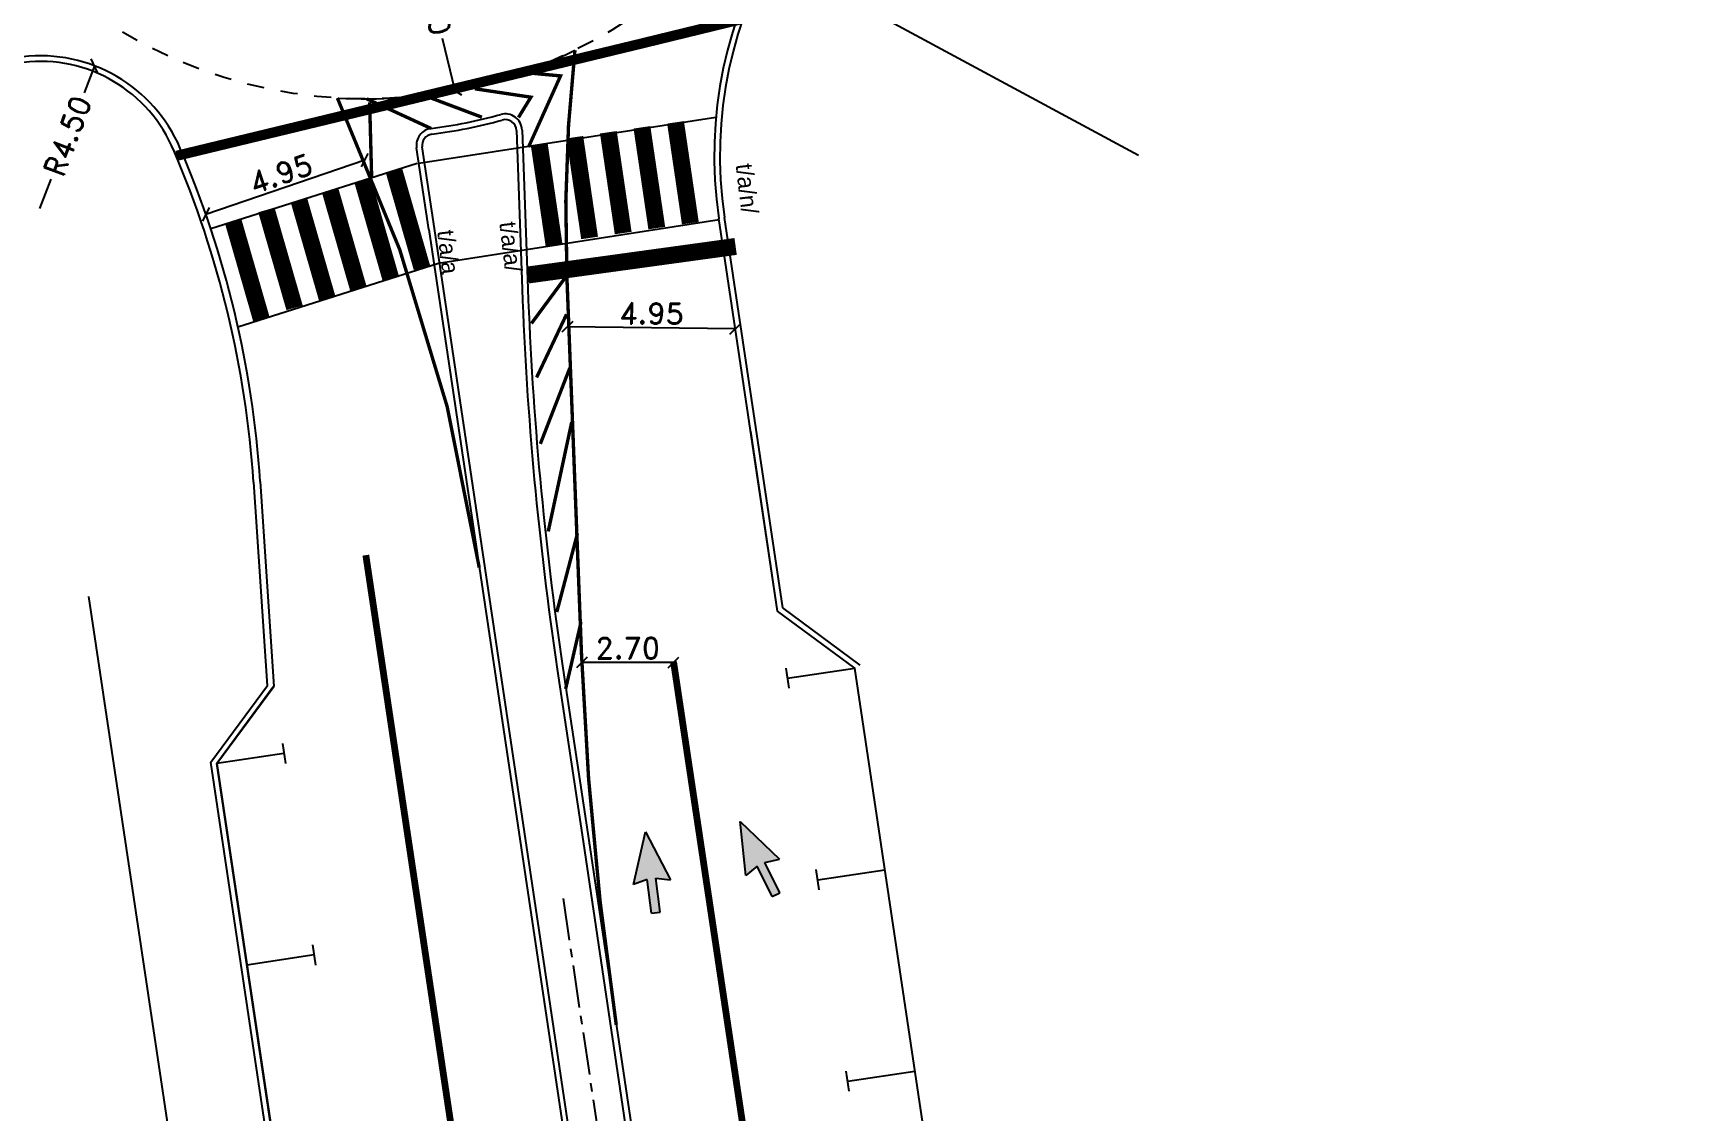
# Model space of a CAD drawing. Extents: x 183304 to 184528, y 666784 to 667526.
# Drawn here: x 183588.95 to 183637.64, y 666951.99 to 666983.77 of the extents above; entities that cross this region are included whole.
import ezdxf

# ---------------------------------------------------------------- set-up
doc = ezdxf.new("R2010")
doc.units = 0
doc.linetypes.add('1-1', pattern=[2, 1, -1])
doc.linetypes.add('CENTER', pattern=[2, 1.25, -0.25, 0.25, -0.25])
for name, color, linetype in [('am-dim', 7, 'Continuous'), ('cl', 1, 'CENTER'), ('D-Borderline', 150, 'Continuous'), ('D-Cross', 151, 'Continuous'), ('D-D13', 7, 'Continuous'), ('D-Dim', 7, 'Continuous'), ('D-EV-INSIDE', 2, 'Continuous'), ('D-MAAVAR', 7, 'Continuous'), ('D-Nativ', 7, '1-1'), ('D-OZAR', 7, 'Continuous'), ('D-Paint', 7, 'Continuous'), ('D-Park', 3, 'Continuous'), ('D-Road', 7, 'Continuous'), ('D-Tamrur', 7, 'Continuous'), ('D-TEXT', 7, 'Continuous'), ('D-TEXT2', 7, 'Continuous'), ('zeva', 7, 'Continuous')]:
    doc.layers.add(name, color=color, linetype=linetype)
doc.styles.add('mirym', font='mirym.shx')
doc.styles.add('r', font='romand')
doc.dimstyles.new('RAD', dxfattribs={"dimtxt": 0.5, "dimasz": 0.4, "dimexe": 0.1, "dimexo": 0, "dimgap": 0.1, "dimtad": 1, "dimtih": 1, "dimtoh": 1, "dimzin": 0, "dimdsep": 46, "dimtxsty": 'r', "dimcen": 0.1, "dimdle": 0.3, "dimadec": 0, "dimazin": 0, "dimtfac": 0.466667, "dimtofl": 0, "dimtmove": 1, "dimatfit": 3, "dimfxl": 1, "dimtolj": 1, "dimtzin": 0, "dimarcsym": 0})
doc.dimstyles.new('tik', dxfattribs={"dimscale": 1.25, "dimtxt": 0.5, "dimasz": 0.25, "dimexe": 0, "dimexo": 0, "dimgap": 0.09, "dimtad": 1, "dimzin": 0, "dimdsep": 46, "dimtxsty": 'r', "dimblk1": 'OBLIQUE', "dimblk2": 'OBLIQUE', "dimsah": 1, "dimcen": 0.09, "dimse1": 1, "dimse2": 1, "dimclrd": 256, "dimclrt": 256, "dimadec": 0, "dimazin": 0, "dimtfac": 1, "dimtix": 1, "dimtmove": 2, "dimatfit": 3, "dimldrblk": 'OBLIQUE', "dimfxl": 1, "dimtolj": 1, "dimtzin": 0, "dimarcsym": 0})

# ---------------------------------------------------------------- blocks, each defined once
blk = doc.blocks.new('pk1')
for p, q in [((-0.3, 2), (0.3, 2)), ((0, 2), (0, 0))]:
    blk.add_line(p, q)
blk = doc.blocks.new('DD-13SS')
at = {"layer": 'D-D13'}
for p, q in [((-0.55, -1.5), (0, 0)), ((0, 0), (0.55, -1.5)), ((-0.125, -1.4), (-0.55, -1.5)), ((-0.125, -2.4), (-0.125, -1.4)), ((0.125, -1.4), (0.55, -1.5)), ((0.125, -2.4), (0.125, -1.4)), ((-0.125, -2.4), (0.125, -2.4))]:
    blk.add_line(p, q, dxfattribs=at)
for points in [[(-0.125, -1.4), (-0.55, -1.5), (0, 0)], [(0.125, -1.4), (0, 0), (-0.125, -1.4)], [(0.55, -1.5), (0, 0), (0.125, -1.4)], [(-0.125, -2.4), (0.125, -1.4), (-0.125, -1.4)], [(0.125, -1.4), (-0.125, -2.4), (0.125, -2.4)]]:
    blk.add_solid(points, dxfattribs=at)
blk = doc.blocks.new('_Oblique')
at = {"color": 0, "linetype": 'ByBlock', "lineweight": -2}
blk.add_line((-0.5, -0.5), (0.5, 0.5), dxfattribs=at)
blk = doc.blocks.new('*D62')
at = {"layer": 'D-Dim', "lineweight": -2, "ltscale": 0.5, "transparency": 16777216}
blk.add_line((183607.82, 666965.223), (183605.122, 666965.223), dxfattribs=at)
at = {"layer": 'DEFPOINTS', "color": 0, "ltscale": 0.5, "transparency": 16777216}
for p in [(183605.122, 666965.223), (183605.122, 666965.135), (183607.82, 666965.249)]:
    blk.add_point(p, dxfattribs=at)
at = {"layer": 'D-Dim', "lineweight": -2, "ltscale": 0.5, "transparency": 16777216, "xscale": 0.3125, "yscale": 0.3125, "zscale": 0.3125, "rotation": 180}
blk.add_blockref('_Oblique', (183605.122, 666965.223), dxfattribs=at)
at = {"layer": 'D-Dim', "lineweight": -2, "ltscale": 0.5, "transparency": 16777216, "xscale": 0.3125, "yscale": 0.3125, "zscale": 0.3125}
blk.add_blockref('_Oblique', (183607.82, 666965.223), dxfattribs=at)
at = {"layer": 'D-Dim', "ltscale": 0.5, "transparency": 16777216, "insert": (183606.471, 666965.648), "char_height": 0.625, "attachment_point": 5, "style": 'r'}
blk.add_mtext('\\A1;2.70', dxfattribs=at)
blk = doc.blocks.new('*D60')
at = {"layer": 'am-dim', "lineweight": -2, "transparency": 16777216}
for p, q in [((183610.517, 666986.092), (183610.242, 666986.241)), ((183621.517, 666980.156), (183610.517, 666986.092))]:
    blk.add_line(p, q, dxfattribs=at)
at = {"layer": 'DEFPOINTS', "color": 0, "transparency": 16777216}
for p in [(183610.517, 666986.092), (183621.517, 666980.156)]:
    blk.add_point(p, dxfattribs=at)
at = {"layer": 'am-dim', "lineweight": -2, "transparency": 16777216, "xscale": 0.3125, "yscale": 0.3125, "zscale": 0.3125, "rotation": 331.6470623455198}
blk.add_blockref('_Oblique', (183610.517, 666986.092), dxfattribs=at)
at = {"layer": 'am-dim', "transparency": 16777216, "insert": (183611.221, 666985.713), "char_height": 0.625, "attachment_point": 5, "rotation": 331.6471, "style": 'r'}
blk.add_mtext('\\A1;R12.50', dxfattribs=at)
blk = doc.blocks.new('*D119')
at = {"layer": 'D-Dim', "lineweight": -2, "transparency": 16777216}
for p, q in [((183599.978, 666987.899), (183600.513, 666985.678)), ((183601.383, 666982.066), (183601.012, 666983.608))]:
    blk.add_line(p, q, dxfattribs=at)
at = {"layer": 'DEFPOINTS', "color": 0, "transparency": 16777216}
for p in [(183600.839, 666988.107), (183601.383, 666982.066), (183602.244, 666982.273)]:
    blk.add_point(p, dxfattribs=at)
at = {"layer": 'D-Dim', "lineweight": -2, "transparency": 16777216, "xscale": 0.3125, "yscale": 0.3125, "zscale": 0.3125}
for p, rotation in [((183599.978, 666987.899), 103.5389382332866), ((183601.383, 666982.066), 283.5389382332866)]:
    blk.add_blockref('_Oblique', p, dxfattribs=dict(at, rotation=rotation))
at = {"layer": 'D-Dim', "transparency": 16777216, "insert": (183600.762, 666984.643), "char_height": 0.625, "attachment_point": 5, "rotation": 283.5389, "style": 'r'}
blk.add_mtext('\\A1;6.00', dxfattribs=at)
blk = doc.blocks.new('*D121')
at = {"layer": 'D-Dim', "lineweight": -2, "ltscale": 0.5, "transparency": 16777216}
blk.add_line((183609.641, 666975.053), (183604.691, 666975.113), dxfattribs=at)
at = {"layer": 'DEFPOINTS', "color": 0, "ltscale": 0.5, "transparency": 16777216}
for p in [(183604.691, 666975.113), (183604.692, 666975.181), (183609.642, 666975.121)]:
    blk.add_point(p, dxfattribs=at)
at = {"layer": 'D-Dim', "lineweight": -2, "ltscale": 0.5, "transparency": 16777216, "xscale": 0.3125, "yscale": 0.3125, "zscale": 0.3125}
for p, rotation in [((183604.691, 666975.113), 179.3038045979388), ((183609.641, 666975.053), 359.3038045979388)]:
    blk.add_blockref('_Oblique', p, dxfattribs=dict(at, rotation=rotation))
at = {"layer": 'D-Dim', "ltscale": 0.5, "transparency": 16777216, "insert": (183607.171, 666975.508), "char_height": 0.625, "attachment_point": 5, "rotation": 359.3038, "style": 'r'}
blk.add_mtext('\\A1;4.95', dxfattribs=at)
blk = doc.blocks.new('*D122')
at = {"layer": 'D-Dim', "lineweight": -2, "ltscale": 0.5, "transparency": 16777216}
blk.add_line((183598.73, 666980.02), (183594.044, 666978.427), dxfattribs=at)
at = {"layer": 'DEFPOINTS', "color": 0, "ltscale": 0.5, "transparency": 16777216}
for p in [(183598.848, 666979.674), (183594.044, 666978.427), (183594.161, 666978.081)]:
    blk.add_point(p, dxfattribs=at)
at = {"layer": 'D-Dim', "lineweight": -2, "ltscale": 0.5, "transparency": 16777216, "xscale": 0.3125, "yscale": 0.3125, "zscale": 0.3125}
for p, rotation in [((183598.73, 666980.02), 18.77372337354135), ((183594.044, 666978.427), 198.7737233735413)]:
    blk.add_blockref('_Oblique', p, dxfattribs=dict(at, rotation=rotation))
at = {"layer": 'D-Dim', "ltscale": 0.5, "transparency": 16777216, "insert": (183596.25, 666979.626), "char_height": 0.625, "attachment_point": 5, "rotation": 18.7737, "style": 'r'}
blk.add_mtext('\\A1;4.95', dxfattribs=at)
blk = doc.blocks.new('*D123')
at = {"layer": 'D-Dim', "lineweight": -2, "ltscale": 0.5, "transparency": 16777216}
blk.add_line((183607.82, 666965.223), (183605.122, 666965.223), dxfattribs=at)
at = {"layer": 'DEFPOINTS', "color": 0, "ltscale": 0.5, "transparency": 16777216}
for p in [(183605.122, 666965.223), (183605.122, 666965.135), (183607.82, 666965.249)]:
    blk.add_point(p, dxfattribs=at)
at = {"layer": 'D-Dim', "lineweight": -2, "ltscale": 0.5, "transparency": 16777216, "xscale": 0.3125, "yscale": 0.3125, "zscale": 0.3125, "rotation": 180}
blk.add_blockref('_Oblique', (183605.122, 666965.223), dxfattribs=at)
at = {"layer": 'D-Dim', "lineweight": -2, "ltscale": 0.5, "transparency": 16777216, "xscale": 0.3125, "yscale": 0.3125, "zscale": 0.3125}
blk.add_blockref('_Oblique', (183607.82, 666965.223), dxfattribs=at)
at = {"layer": 'D-Dim', "ltscale": 0.5, "transparency": 16777216, "insert": (183606.471, 666965.648), "char_height": 0.625, "attachment_point": 5, "style": 'r'}
blk.add_mtext('\\A1;2.70', dxfattribs=at)
blk = doc.blocks.new('*D124')
at = {"layer": 'D-Dim', "lineweight": -2, "transparency": 16777216}
for p, q in [((183590.76, 666982.802), (183590.457, 666982.009)), ((183589.154, 666978.599), (183589.484, 666979.463))]:
    blk.add_line(p, q, dxfattribs=at)
at = {"layer": 'DEFPOINTS', "color": 0, "transparency": 16777216}
for p in [(183590.76, 666982.802), (183589.154, 666978.599)]:
    blk.add_point(p, dxfattribs=at)
at = {"layer": 'D-Dim', "lineweight": -2, "transparency": 16777216, "xscale": 0.3125, "yscale": 0.3125, "zscale": 0.3125, "rotation": 69.08979160842904}
blk.add_blockref('_Oblique', (183590.76, 666982.802), dxfattribs=at)
at = {"layer": 'D-Dim', "transparency": 16777216, "insert": (183589.971, 666980.736), "char_height": 0.625, "attachment_point": 5, "rotation": 69.0898, "style": 'r'}
blk.add_mtext('\\A1;R4.50', dxfattribs=at)
blk = doc.blocks.new('*D147')
at = {"layer": 'D-Dim', "color": 0, "lineweight": -2, "transparency": 16777216}
for p, q in [((183621.295, 666999.104), (183621.128, 666999.577)), ((183621.695, 666999.104), (183621.295, 666999.104))]:
    blk.add_line(p, q, dxfattribs=at)
at = {"layer": 'D-Dim', "color": 0, "transparency": 16777216}
blk.add_solid([(183621.191, 666999.6), (183621.065, 666999.555), (183620.995, 666999.955)], dxfattribs=at)
at = {"layer": 'DEFPOINTS', "color": 0, "transparency": 16777216}
for p in [(183620.995, 666999.955), (183637.641, 666952.807)]:
    blk.add_point(p, dxfattribs=at)
at = {"layer": 'D-Dim', "color": 0, "transparency": 16777216, "insert": (183623.033, 666999.104), "char_height": 0.5, "attachment_point": 5, "style": 'r'}
blk.add_mtext('\\A1;R50.00', dxfattribs=at)

msp = doc.modelspace()

# ---------------------------------------------------------------- linework, layer by layer
at = {"layer": 'cl'}
msp.add_line((183604.564, 666958.278), (183612.688, 666903.916), dxfattribs=at)
at = {"layer": 'D-Borderline'}
msp.add_line((183603.484, 666880.931), (183590.597, 666967.169), dxfattribs=at)
at = {"layer": 'D-Cross', "ltscale": 0.5, "const_width": 0.5}
for points in [[(183605.9, 666980.844), (183606.337, 666977.876)], [(183606.889, 666980.99), (183607.326, 666978.022)], [(183607.879, 666981.136), (183608.315, 666978.168)], [(183603.866, 666980.47), (183604.303, 666977.502)], [(183604.911, 666980.699), (183605.347, 666977.731)], [(183598.668, 666979.398), (183599.498, 666976.515)], [(183599.579, 666979.736), (183600.409, 666976.853)], [(183597.707, 666979.121), (183598.537, 666976.238)], [(183595.827, 666978.557), (183596.657, 666975.674)], [(183596.788, 666978.834), (183597.618, 666975.951)], [(183594.854, 666978.205), (183595.684, 666975.322)]]:
    msp.add_lwpolyline(points, dxfattribs=at)
at = {"layer": 'D-EV-INSIDE'}
for p, q in [((183603.191, 666980.899), (183603.359, 666976.232)), ((183600.777, 666978.006), (183600.418, 666980.411)), ((183611.041, 666966.835), (183609.323, 666978.334)), ((183615.815, 666877.373), (183600.777, 666978.006)), ((183595.447, 666970.542), (183595.846, 666964.536)), ((183613.315, 666965.152), (183611.041, 666966.835)), ((183604.394, 666965.032), (183605.153, 666959.953)), ((183594.187, 666962.294), (183595.859, 666964.553)), ((183605.153, 666959.953), (183613.509, 666904.039))]:
    msp.add_line(p, q, dxfattribs=at)
msp.add_lwpolyline([(183607.509, 666910.294), (183602.89, 666904.053), (183598.513, 666933.341), (183594.187, 666962.294), (183595.859, 666964.553)], dxfattribs=at)
for centre, radius, start, end in [((183621.517, 666980.156), 12.33, 108.0567, 188.4992), ((183589.17, 666978.676), 4.255, 22.3089, 96.7787), ((183598.744, 666995.83), 15.17, 277.4152, 285.4057), ((183602.861, 666980.887), 0.33, 2.0623, 105.4057), ((183600.744, 666980.46), 0.33, 97.4152, 188.4992), ((183565.712, 666968.562), 29.8, 3.8099, 23.1784), ((183703.464, 666979.837), 100.17, 182.0623, 188.49924)]:
    msp.add_arc(centre, radius, start, end, dxfattribs=at)
at = {"layer": 'D-MAAVAR', "ltscale": 0.5}
for p, q in [((183600.317, 666979.934), (183609.069, 666981.294)), ((183594.187, 666978.006), (183600.266, 666979.936)), ((183600.892, 666976.987), (183609.16, 666978.272)), ((183594.988, 666975.113), (183600.892, 666976.987))]:
    msp.add_line(p, q, dxfattribs=at)
at = {"layer": 'D-Nativ', "const_width": 0.2, "flags": 128}
for points in [[(183611.168, 666885.331), (183598.756, 666968.388)], [(183607.82, 666965.249), (183620.026, 666883.571)]]:
    msp.add_lwpolyline(points, dxfattribs=at)
at = {"layer": 'D-Nativ', "color": 8, "ltscale": 0.5}
msp.add_circle((183598.744, 666995.83), 14, dxfattribs=at)
at = {"layer": 'D-OZAR', "const_width": 0.5, "flags": 128}
msp.add_lwpolyline([(183603.529, 666976.639), (183609.649, 666977.481)], dxfattribs=at)
at = {"layer": 'D-Paint'}
msp.add_arc((183598.744, 666995.83), 14, 266.7009, 296.1587, dxfattribs=at)
at = {"layer": 'D-Road'}
for p, q in [((183603.361, 666980.905), (183603.529, 666976.238)), ((183600.609, 666977.981), (183600.249, 666980.386)), ((183610.883, 666966.74), (183609.154, 666978.309)), ((183600.609, 666977.981), (183613.998, 666888.387)), ((183595.646, 666970.555), (183596.048, 666964.523)), ((183613.157, 666965.057), (183610.883, 666966.74)), ((183604.562, 666965.057), (183605.321, 666959.978)), ((183594.365, 666962.249), (183596.048, 666964.523)), ((183596.038, 666964.521), (183594.365, 666962.249)), ((183594.365, 666962.249), (183605.007, 666891.04)), ((183605.321, 666959.978), (183613.677, 666904.064))]:
    msp.add_line(p, q, dxfattribs=at)
for points in [[(183623.798, 666893.848), (183613.157, 666965.057), (183610.883, 666966.74), (183610.092, 666972.036)], [(183607.372, 666910.395), (183602.998, 666904.484), (183598.682, 666933.366), (183594.365, 666962.249), (183596.039, 666964.511)]]:
    msp.add_lwpolyline(points, dxfattribs=at)
for centre, radius, start, end in [((183621.517, 666980.156), 12.5, 108.0567, 188.4992), ((183589.154, 666978.599), 4.5, 23.1784, 96.4449), ((183598.744, 666995.83), 15, 277.4152, 285.4057), ((183602.861, 666980.887), 0.5, 2.0623, 105.4057), ((183600.744, 666980.46), 0.5, 97.4152, 188.4992), ((183565.712, 666968.562), 30, 3.8099, 23.1784), ((183703.464, 666979.837), 100, 182.0623, 188.49924)]:
    msp.add_arc(centre, radius, start, end, dxfattribs=at)
at = {"layer": 'D-TEXT', "const_width": 0.3}
msp.add_lwpolyline([(183619.692, 666986.584), (183606.763, 666983.431), (183593.181, 666980.15)], dxfattribs=at)
at = {"layer": 'zeva', "const_width": 0.1}
for points in [[(183604.916, 666983.264, 0.037154), (183604.678, 666976.597)], [(183602.097, 666968.02, 0.072643), (183597.918, 666981.854)], [(183605.109, 666965.46, 0.027419), (183606.133, 666954.548)]]:
    msp.add_lwpolyline(points, format="xyb", dxfattribs=at)
at = {"layer": 'zeva', "ltscale": 0.5, "const_width": 0.1}
for points in [[(183603.477, 666982.599), (183604.491, 666982.505), (183603.547, 666980.405)], [(183601.965, 666982.126), (183603.618, 666981.878), (183603.253, 666981.281)], [(183598.783, 666981.83), (183600.679, 666980.956)], [(183598.927, 666979.527), (183598.868, 666981.727)], [(183600.458, 666981.935), (183602.176, 666981.288)], [(183604.73, 666976.697), (183603.635, 666975.214)], [(183604.668, 666975.482), (183603.787, 666973.623)], [(183604.767, 666973.908), (183603.896, 666971.665)], [(183604.819, 666972.3), (183604.129, 666969.087)], [(183604.986, 666969.014), (183604.381, 666966.712)], [(183605.094, 666966.416), (183604.641, 666964.446)]]:
    msp.add_lwpolyline(points, dxfattribs=at)
at = {"layer": 'zeva', "const_width": 0.1}
msp.add_lwpolyline([(183605.109, 666965.46), (183604.678, 666976.597)], dxfattribs=at)

# ---------------------------------------------------------------- block references
at = {"layer": 'D-Park'}
for p, rotation in [((183613.157, 666965.057), 98.49923950479813), ((183594.365, 666962.249), 278.4992395047981), ((183614.044, 666959.123), 98.49923950479813), ((183595.252, 666956.315), 278.4992395047981), ((183614.931, 666953.189), 98.49923950479813)]:
    msp.add_blockref('pk1', p, dxfattribs=dict(at, rotation=rotation))
at = {"layer": 'D-Tamrur'}
for p, rotation in [((183609.783, 666960.539), 26.1461528854448), ((183606.994, 666960.241), 7.267792790481705)]:
    msp.add_blockref('DD-13SS', p, dxfattribs=dict(at, rotation=rotation))

# ---------------------------------------------------------------- texts
at = {"layer": 'D-TEXT2', "ltscale": 0.5, "style": 'mirym'}
for s, p in [('t/a/n/', (183609.649, 666979.892)), ('t/a/a/', (183602.688, 666978.182)), ('t/a/a', (183600.858, 666977.936))]:
    msp.add_text(s, height=0.5, rotation=276.7787, dxfattribs=at).set_placement(p)

# ---------------------------------------------------------------- dimensions: what is measured, and where the dimension line sits
at = {"layer": 'am-dim'}
dim = msp.add_radius_dim(center=(183621.517, 666980.156), mpoint=(183610.517, 666986.092), dimstyle='tik', dxfattribs=at)
dim.commit()
dim.dimension.update_dxf_attribs({"geometry": '*D60', "text_midpoint": (183611.221, 666985.713), "dimtype": 164})
at = {"layer": 'D-Dim'}
for center, mpoint, dimstyle, picture, middle in [((183637.641, 666952.807), (183620.995, 666999.955), 'RAD', '*D147', (183621.295, 666999.104)), ((183589.154, 666978.599), (183590.76, 666982.802), 'tik', '*D124', (183589.971, 666980.736))]:
    dim = msp.add_radius_dim(center=center, mpoint=mpoint, dimstyle=dimstyle, dxfattribs=at)
    dim.commit()
    dim.dimension.update_dxf_attribs({"geometry": picture, "text_midpoint": middle, "dimtype": 164})
dim = msp.add_linear_dim(base=(183601.383, 666982.066), p1=(183600.839, 666988.107), p2=(183602.244, 666982.273), angle=283.5389, dimstyle='tik', dxfattribs=at)
dim.commit()
dim.dimension.update_dxf_attribs({"geometry": '*D119', "text_midpoint": (183600.762, 666984.643), "dimtype": 161})
at = {"layer": 'D-Dim', "ltscale": 0.5}
for p1, p2, distance, picture, middle in [((183598.848, 666979.674), (183594.161, 666978.081), -0.366, '*D122', (183596.25, 666979.626)), ((183609.642, 666975.121), (183604.692, 666975.181), 0.068, '*D121', (183607.171, 666975.508))]:
    dim = msp.add_aligned_dim(p1=p1, p2=p2, distance=distance, dimstyle='tik', dxfattribs=at)
    dim.commit()
    dim.dimension.update_dxf_attribs({"geometry": picture, "text_midpoint": middle})
for picture in ['*D62', '*D123']:
    dim = msp.add_linear_dim(base=(183605.122, 666965.223), p1=(183607.82, 666965.249), p2=(183605.122, 666965.135), dimstyle='tik', dxfattribs=at)
    dim.commit()
    dim.dimension.update_dxf_attribs({"geometry": picture, "text_midpoint": (183606.471, 666965.648)})

doc.saveas('drawing.dxf')
